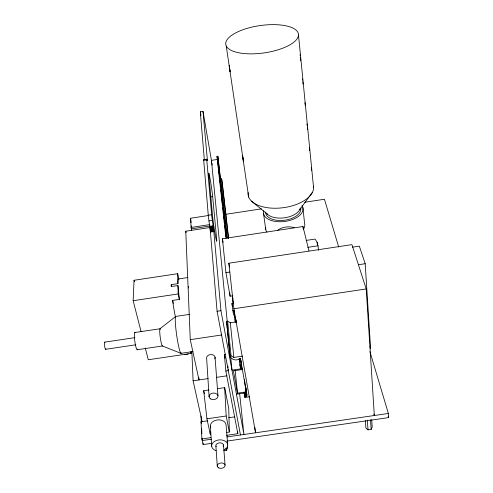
<?xml version="1.0" encoding="UTF-8"?>
<svg xmlns="http://www.w3.org/2000/svg" width="493" height="493" viewBox="0 0 493 493"><rect width="100%" height="100%" fill="white"/><g stroke="black" fill="none" stroke-linecap="round" stroke-linejoin="round"><path stroke-width="0.74" d="M141.09 331.709L133.147 300.705L134.053 280.277L177.665 273.695L178.91 279.488L178.515 278.952L178.065 279.617L177.918 283.654L171.262 284.658L171.287 286.482L177.967 285.589L179.372 299.393L172.636 300.403L172.994 303.146A23.325 2.243 81.7 0 0 175.477 317.128M365.362 420.609L365.898 428.041L368.012 429.841L371.174 429.385L372.197 427.123L371.704 419.685M223.89 450.756L226.392 450.392L227.778 448.088L227.476 446.578M299.762 209.587L312.426 192.325M175.594 316.555L159.948 328.769L134.749 332.529M204.299 159.331L200.3 111.806L202.999 111.381L211.725 162.086M225.985 238.224L216.988 156.367L217.857 156.232L227.236 238.057M204.613 159.541L206.123 159.313M240.461 434.986L217.08 311.262L210.419 232.055L208.958 220.913A9.047 0.394 81.3 0 1 208.268 215.238L203.726 160.373L206.764 159.905C206.407 156.94 207.701 162.579 207.343 159.64L202.999 111.381M216.988 156.367L217.499 159.418L211.429 160.361L227.261 321.904M220.131 179.039L221.628 178.811L222.244 182.502L228.616 238.236M210.412 196.91L212.668 196.565A12.818 0.462 81.2 0 0 210.166 179.279A12.818 0.462 81.2 0 0 208.841 174.805L212.588 216.273A13.804 0.536 81.3 0 0 215.324 235.29A13.804 0.536 81.3 0 0 216.649 239.019L212.668 196.565M208.268 215.238L211.639 214.72L206.764 159.905M209.463 226.102L191.364 228.863L191.087 227.452L190.618 218.239L208.841 215.453M225.8 214.307L261.463 208.859M304.717 202.259L324.443 199.246L338.722 247.098M208.958 220.913L212.341 220.402A9.047 0.364 81.3 0 1 211.639 214.72M191.087 227.452L209.827 224.592M209.716 226.287L213.105 225.769M209.821 227.051L213.216 226.54L212.341 220.402M198.864 377.632L198.981 379.937L190.267 339.659L185.762 231.217L210.437 227.458M209.926 227.803L213.315 227.285L213.216 226.54M210.018 228.524L213.414 228.006L213.315 227.285M210.11 229.214L213.5 228.697L213.414 228.006M210.191 229.874L213.586 229.356L213.5 228.697M210.258 230.49L213.66 229.972L213.586 229.356M210.32 231.063L213.722 230.545L213.66 229.972M210.375 231.581L213.777 231.063L213.722 230.545M210.419 232.055L213.82 231.531L213.777 231.063M232.764 295.831L230.095 296.231L225.942 272.623L222.429 238.76L302.961 226.527L308.969 250.906M306.128 240.43L315.126 239.068L317.116 242.328L318.028 245.791L318.484 250.382M307.805 247.338L318.028 245.791M254.899 427.523L255.534 432.792L233.867 308.754L228.857 263.219L351.934 244.627L366.213 288.953L374.329 415.507L373.916 414.028M352.483 247.141L359.323 246.106L365.196 263.706L370.613 348.742L369.96 346.585M178.515 278.952L187.839 277.547M225.942 272.623L229.744 272.05M358.374 264.729L365.196 263.706M133.147 300.705L178.183 293.939L177.967 285.589M233.522 315.169L231.95 303.478L233.454 303.257M189.429 314.386L176.05 316.389A18.716 1.824 81.9 0 0 176.765 335.856A18.716 1.824 81.9 0 0 181.375 352.963M217.08 311.262L220.95 310.682L213.82 231.531M233.867 308.754L366.213 288.953M232.721 310.615L234.243 310.387M246.463 390.98L246.981 395.497L240.424 358.337L239.204 358.516L239.364 359.428L235.703 359.97L233.103 359.422L230.151 357.037L229.966 356.02L226.595 321.368L227.637 321.208L230.305 322.755L236.313 321.861M104.812 342.124L134.903 337.637M105.644 349.284L135.778 344.798M190.267 339.659L221.647 334.987M137.116 349.759L162.37 346L180.949 353.333L192.942 351.552M191.087 351.897L191.148 353.401L148.282 359.761L145.256 347.953M226.601 435.337L237.829 433.704L225.856 371.044L224.37 354.467L225.572 354.288M229.966 356.02L231.057 355.86L233.855 357.431L242.544 356.143M230.718 357.123L231.993 370.138L240.59 368.869L239.937 365.214L241.169 365.03L240.399 358.146M225.856 371.044L228.308 370.681L228.167 369.177M240.948 360.42L241.977 369.602L233.386 370.865L237.503 393.149L245.927 391.91L244.534 379.69M202.173 421.725L193.108 380.806L208.157 378.587M216.372 377.373L226.977 375.808M210.11 431.788L210.4 434.789L206.937 418.803L203.714 390.727L208.958 389.957M217.191 388.743L224.679 387.64L228.746 408.524L229.362 432.028L226.33 432.472M236.461 394.197L244.879 392.964L245.496 396.446L246.697 396.267L245.736 387.874M244.029 392.539L244.91 397.463L249.631 396.773M206.937 418.803L226.176 415.993L224.679 387.64M211.522 443.343L203.159 444.563L201.89 438.936L201.015 421.774L207.75 420.788M228.69 417.731L234.674 416.856M201.89 438.936L210.875 437.63M211.374 439.22L202.259 440.551L202.136 438.246M226.977 436.952L388.367 413.467L388.576 417.602L226.718 441.136M251.485 201.113L267.44 214.227M302.936 84.143L302.936 81.832M307.398 129.166L307.546 129.486L307.422 127.157M369.916 351.626L388.367 413.467M388.139 416.123L388.576 417.602M300.021 54.729L300.237 55.715M300.49 60.103L300.594 60.516M134.053 280.277L134.429 281.774M306.88 123.916L307.213 125.629M201.015 421.774L201.372 423.376M172.636 300.403L173.308 303.392M178.183 293.939L179.372 299.393M190.822 351.897L191.148 353.401M203.714 390.727L204.349 393.697M225.923 448.125L226.392 450.392M185.762 231.217L186.064 232.702M226.176 415.993L229.362 432.028M302.486 78.96L302.72 80.248M190.618 218.239L191.05 222.713M309.314 149.607L309.425 150.192M224.37 354.467L225.085 358.208M220.95 310.682L243.936 434.481L239.61 393.389M226.595 321.368L230.151 357.037M231.95 303.478L232.48 306.498M241.169 365.03L241.977 369.602M245.927 391.91L246.697 396.267M200.3 111.806L200.959 115.584M222.429 238.76L223.076 242.457M234.015 311.336L234.403 313.542M211.941 163.356L212.243 165.118M228.857 263.219L229.51 267.015M304.884 102.599L305.296 105.607M311.317 167.552L311.712 170.405M229.516 67.51L229.22 65.643L229.467 67.578M226.244 46.04L248.7 197.077M309.351 147.265L309.69 150.088M229.627 68.293L230.108 71.836L229.584 68.373M242.95 158.284L242.568 155.443L243.394 161.211L243.012 158.37M263.539 213.605L265.752 229.485M300.477 57.219L300.767 60.522M246.118 387.966L246.29 389.47M221.628 178.811L228.419 238.39M245.064 392.625L245.496 396.446M244.485 393.691L244.91 397.463M217.857 156.232L226.996 238.07M236.135 319.908L236.387 322.2M302.961 226.527L303.213 228.82M217.499 159.418L217.666 160.952M217.838 162.48L218.171 165.537M218.344 167.065L218.676 170.122M218.849 171.65L219.102 173.943M219.268 175.471L219.607 178.534M219.773 180.062L220.112 183.119M220.279 184.647L220.617 187.704M220.784 189.232L221.123 192.288M221.289 193.817L222.559 205.285M222.811 207.578L223.064 209.87M223.23 211.398L223.569 214.461M223.736 215.989L224.075 219.046M224.241 220.574L224.58 223.631M224.746 225.159L225.085 228.216M225.252 229.744L226.01 236.628M232.665 297.014L232.918 299.306M233.171 301.599L233.343 303.133M234.606 314.596L234.945 317.652M235.112 319.181L235.451 322.243M239.58 359.699L239.832 361.991M240.085 364.284L240.59 368.869M232.289 295.597L233.127 303.244M233.972 310.898L235.229 322.373M239.179 358.325L239.937 365.214M302.887 207.602L304.619 223.576A19.677 10.932 -7.1 0 1 303.337 229.356M229.701 292.478L230.095 296.231M230.305 322.755L233.855 357.431M235.149 370.2L237.503 393.149M298.493 35.077A36.716 13.81 -8.1 0 1 243.369 53.466A36.716 13.81 -8.1 0 1 244.405 29.229A36.716 13.81 -8.1 0 1 298.493 35.077L313.579 187.71M317.116 242.328L317.344 244.614M227.637 321.208L231.057 355.86M237.614 431.48L237.829 433.704M227.889 366.163L228.031 367.667M227.729 444.896L226.059 424.861A7.857 5.571 -4.8 0 0 216.815 420.005A7.857 5.571 -4.8 0 0 210.77 427.486M223.495 444.963L225.061 465.09M215.04 357.191L217.961 395.725M367.328 420.172L368.012 429.841M370.514 419.709L371.174 429.385M215.897 446.066L217.277 466.218M209.106 396.92L206.647 358.325A4.24 3.192 -4.5 0 1 211.386 354.559A4.24 3.192 -4.5 0 1 214.757 358.842M210.394 426.069L211.657 446.14M203.079 443.022L203.159 444.563M191.21 225.769L191.444 230.373M200.996 416.006L201.391 423.672M201.643 428.602L201.902 433.643M191.851 351.62L193.108 380.806M177.665 273.695L177.918 283.654M171.262 284.658L171.293 286.593M162.628 345.926A8.763 1.029 82.1 0 1 160.126 336.442A8.763 1.029 82.1 0 1 160.552 329.287M137.67 349.001A8.757 1.276 82.3 0 1 134.996 342.493A8.757 1.276 82.3 0 1 135.076 332.485M105.933 348.915A3.617 0.653 82.5 0 1 104.596 345.95A3.617 0.653 82.5 0 1 105.009 342.308M188.529 288.017A23.337 1.793 81.7 0 1 188.4 286.569M188.209 353.857A3.198 2.101 -13.4 0 1 184.364 354.344M300.243 208.323A17.569 9.453 -7.2 0 1 284.701 217.783A17.569 9.453 -7.2 0 1 266.522 213.161M313.462 186.212A32.951 17.163 -7.3 0 1 281.176 207.941A32.951 17.163 -7.3 0 1 248.133 192.646M266.916 232.178A19.677 10.932 -7.1 0 1 265.745 227.335M301.987 205.618A19.923 10.76 -7.2 0 1 284.923 221.443A19.923 10.76 -7.2 0 1 263.712 210.776M300.681 207.941A17.686 9.552 -7.2 0 1 284.141 220.279A17.686 9.552 -7.2 0 1 265.665 212.021M203.726 160.373A8.19 0.32 81.2 0 1 203.862 159.658M216.033 450.657A8.061 5.614 -4.8 0 1 213.278 442.369A8.061 5.614 -4.8 0 1 225.597 441.414A8.061 5.614 -4.8 0 1 224.032 450.035M216.174 446.732A3.845 2.681 -4.8 0 1 219.644 442.831A3.845 2.681 -4.8 0 1 223.255 446.35M277.725 230.219A11.906 6.692 -7 0 1 294.229 227.711M210.807 399.003A4.474 3.26 -4.6 0 0 217.961 396.582A4.474 3.26 -4.6 0 0 211.83 393.359A4.474 3.26 -4.6 0 0 210.807 399.003M218.806 467.912A3.944 2.693 -4.9 0 0 225.073 465.793A3.944 2.693 -4.9 0 0 219.625 463.235A3.944 2.693 -4.9 0 0 218.806 467.912"/></g></svg>
